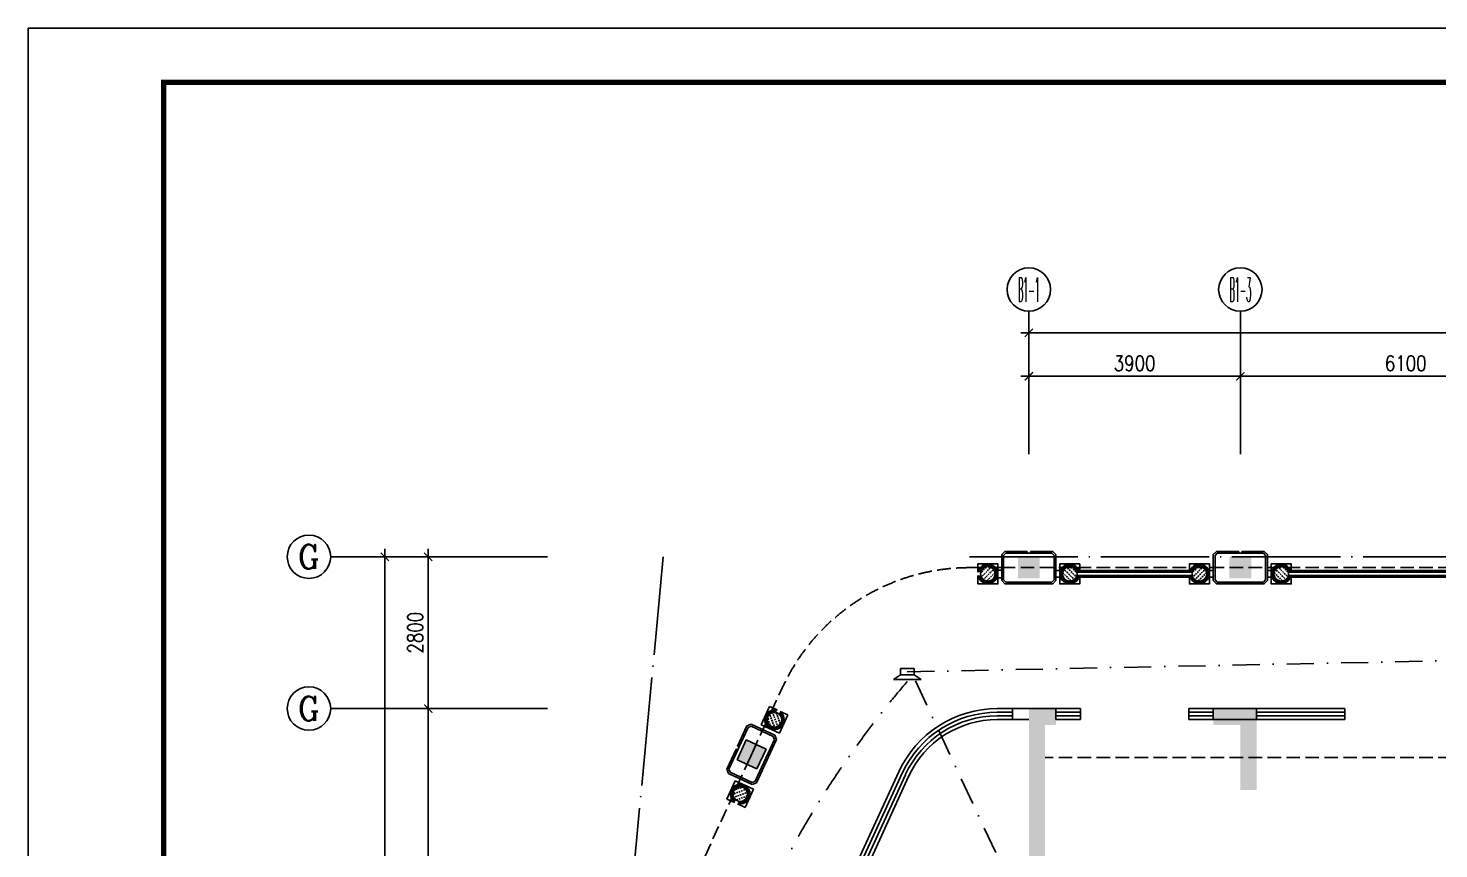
# Model space of a CAD drawing. Extents: x 0 to 121123, y -139549 to 0.
# Drawn here: x 16023 to 42035, y -95285 to -80149 of the extents above; entities that cross this region are included whole.
import ezdxf
from ezdxf.enums import TextEntityAlignment as Align

# ---------------------------------------------------------------- set-up
doc = ezdxf.new("R2010")
doc.units = 0
doc.header["$LTSCALE"] = 1000
doc.header["$MEASUREMENT"] = 0
for name, pattern in [('DASH', [0.35, 0.25, -0.1]), ('DASHDOT', [1, 0.5, -0.25, 0, -0.25]), ('DOTE', [2.42, 2, -0.2, 0.02, -0.2])]:
    doc.linetypes.add(name, pattern=pattern)
doc.layers.get('0').update_dxf_attribs({"linetype": 'CONTINUOUS'})
doc.layers.get('DEFPOINTS').update_dxf_attribs({"linetype": 'CONTINUOUS'})
for name, color, linetype in [('AXIS', 7, 'CONTINUOUS'), ('AXIS_TEXT', 7, 'CONTINUOUS'), ('COLUMN', 7, 'CONTINUOUS'), ('DJ', 4, 'CONTINUOUS'), ('DOTE', 252, 'DOTE'), ('KT', 7, 'CONTINUOUS'), ('PUB_TITLE', 7, 'CONTINUOUS'), ('WALL', 7, 'CONTINUOUS'), ('WINDOW', 7, 'CONTINUOUS'), ('XL2', 1, 'DASHDOT'), ('柱', 7, 'CONTINUOUS')]:
    doc.layers.add(name, color=color, linetype=linetype)
doc.styles.add('COMPLEX', font='COMPLEX.shx', dxfattribs={"width": 0.8})
doc.styles.add('DIM_FONT', font='romanc.shx', dxfattribs={"width": 0.8})
doc.dimstyles.new('S100', dxfattribs={"dimtxt": 280, "dimasz": 150, "dimexe": 150, "dimexo": 150, "dimgap": 100, "dimtad": 1, "dimdec": 0, "dimzin": 0, "dimdsep": 46, "dimtxsty": 'DIM_FONT', "dimblk": '_DIMX', "dimblk1": 'ARCHTICK', "dimblk2": 'ARCHTICK', "dimsah": 1, "dimcen": 0.09, "dimdle": 150, "dimclrt": 7, "dimadec": 0, "dimazin": 0, "dimtfac": 1, "dimtdec": 0, "dimtix": 1, "dimtmove": 2, "dimatfit": 3, "dimldrblk": 'ARCHTICK', "dimfxl": 0, "dimtolj": 1, "dimtzin": 0, "dimarcsym": 0})

# ---------------------------------------------------------------- blocks, each defined once
blk = doc.blocks.new('_FZH')
blk.add_solid([(-0.5, -0.5), (0.5, -0.5), (-0.5, 0.5), (0.5, 0.5)])
blk = doc.blocks.new('_ARCHTICK')
at = {"color": 0, "linetype": 'ByBlock', "const_width": 0.15}
blk.add_lwpolyline([(-0.5, -0.5), (0.5, 0.5)], dxfattribs=at)
blk = doc.blocks.new('*D90')
at = {"color": 0, "linetype": 'ByBlock'}
for p, q in [((21222, -30052), (21222, -52952)), ((24072, -30202), (21072, -30202)), ((24072, -52802), (21072, -52802))]:
    blk.add_line(p, q, dxfattribs=at)
at = {"layer": 'DEFPOINTS', "color": 0, "linetype": 'ByBlock'}
for p in [(24222, -30202), (21222, -52802), (24222, -52802)]:
    blk.add_point(p, dxfattribs=at)
at = {"color": 0, "linetype": 'ByBlock', "xscale": 150, "yscale": 150, "zscale": 150}
for p, rotation in [((21222, -30202), 90), ((21222, -52802), 270)]:
    blk.add_blockref('_ARCHTICK', p, dxfattribs=dict(at, rotation=rotation))
at = {"color": 7, "linetype": 'ByBlock', "insert": (20982, -41502), "char_height": 280, "attachment_point": 5, "rotation": 90, "style": 'DIM_FONT'}
blk.add_mtext('\\A1;22600', dxfattribs=at)
blk = doc.blocks.new('_DIMX')
blk.add_line((-150, 0), (150, 0))
at = {"const_width": 50}
blk.add_lwpolyline([(-70, -70), (70, 70)], dxfattribs=at)
blk = doc.blocks.new('_AXISO')
blk.add_circle((0, 0), 0.5)
at = {"layer": 'AXIS_TEXT', "style": 'COMPLEX', "width": 1.041667}
blk.add_attdef('A', text='', height=0.56, dxfattribs=at).set_placement((-0.25, -0.28), (0.25, -0.28), align=Align.FIT)
blk = doc.blocks.new('*D98')
at = {"color": 0, "linetype": 'ByBlock'}
for p, q in [((33097, -28161), (33097, -25923)), ((68197, -28161), (68197, -25923)), ((68347, -26073), (32947, -26073))]:
    blk.add_line(p, q, dxfattribs=at)
at = {"layer": 'DEFPOINTS', "color": 0, "linetype": 'ByBlock'}
for p in [(33097, -26073), (33097, -28311), (68197, -28311)]:
    blk.add_point(p, dxfattribs=at)
at = {"color": 0, "linetype": 'ByBlock', "xscale": 150, "yscale": 150, "zscale": 150, "rotation": 180}
blk.add_blockref('_ARCHTICK', (33097, -26073), dxfattribs=at)
at = {"color": 0, "linetype": 'ByBlock', "xscale": 150, "yscale": 150, "zscale": 150}
blk.add_blockref('_ARCHTICK', (68197, -26073), dxfattribs=at)
at = {"color": 7, "linetype": 'ByBlock', "insert": (50647, -25833), "char_height": 280, "attachment_point": 5, "style": 'DIM_FONT'}
blk.add_mtext('\\A1;35100', dxfattribs=at)
blk = doc.blocks.new('*D99')
at = {"color": 0, "linetype": 'ByBlock'}
for p, q in [((24072, -33002), (21872, -33002)), ((22022, -32852), (22022, -39752)), ((24072, -39602), (21872, -39602))]:
    blk.add_line(p, q, dxfattribs=at)
at = {"layer": 'DEFPOINTS', "color": 0, "linetype": 'ByBlock'}
for p in [(24222, -33002), (22022, -39602), (24222, -39602)]:
    blk.add_point(p, dxfattribs=at)
at = {"color": 0, "linetype": 'ByBlock', "xscale": 150, "yscale": 150, "zscale": 150}
for p, rotation in [((22022, -33002), 90), ((22022, -39602), 270)]:
    blk.add_blockref('_ARCHTICK', p, dxfattribs=dict(at, rotation=rotation))
at = {"color": 7, "linetype": 'ByBlock', "insert": (21782, -36302), "char_height": 280, "attachment_point": 5, "rotation": 90, "style": 'DIM_FONT'}
blk.add_mtext('\\A1;6600', dxfattribs=at)
blk = doc.blocks.new('*D103')
at = {"color": 0, "linetype": 'ByBlock'}
for p, q in [((36997, -28161), (36997, -26723)), ((43097, -28161), (43097, -26723)), ((43247, -26873), (36847, -26873))]:
    blk.add_line(p, q, dxfattribs=at)
at = {"layer": 'DEFPOINTS', "color": 0, "linetype": 'ByBlock'}
for p in [(36997, -26873), (36997, -28311), (43097, -28311)]:
    blk.add_point(p, dxfattribs=at)
at = {"color": 0, "linetype": 'ByBlock', "xscale": 150, "yscale": 150, "zscale": 150, "rotation": 180}
blk.add_blockref('_ARCHTICK', (36997, -26873), dxfattribs=at)
at = {"color": 0, "linetype": 'ByBlock', "xscale": 150, "yscale": 150, "zscale": 150}
blk.add_blockref('_ARCHTICK', (43097, -26873), dxfattribs=at)
at = {"color": 7, "linetype": 'ByBlock', "insert": (40047, -26633), "char_height": 280, "attachment_point": 5, "style": 'DIM_FONT'}
blk.add_mtext('\\A1;6100', dxfattribs=at)
blk = doc.blocks.new('*D104')
at = {"color": 0, "linetype": 'ByBlock'}
for p, q in [((33097, -28161), (33097, -26723)), ((36997, -28161), (36997, -26723)), ((37147, -26873), (32947, -26873))]:
    blk.add_line(p, q, dxfattribs=at)
at = {"layer": 'DEFPOINTS', "color": 0, "linetype": 'ByBlock'}
for p in [(33097, -26873), (33097, -28311), (36997, -28311)]:
    blk.add_point(p, dxfattribs=at)
at = {"color": 0, "linetype": 'ByBlock', "xscale": 150, "yscale": 150, "zscale": 150, "rotation": 180}
blk.add_blockref('_ARCHTICK', (33097, -26873), dxfattribs=at)
at = {"color": 0, "linetype": 'ByBlock', "xscale": 150, "yscale": 150, "zscale": 150}
blk.add_blockref('_ARCHTICK', (36997, -26873), dxfattribs=at)
at = {"color": 7, "linetype": 'ByBlock', "insert": (35047, -26633), "char_height": 280, "attachment_point": 5, "style": 'DIM_FONT'}
blk.add_mtext('\\A1;3900', dxfattribs=at)
blk = doc.blocks.new('*D115')
at = {"color": 0, "linetype": 'ByBlock'}
for p, q in [((22022, -30052), (22022, -33152)), ((22522, -30202), (21872, -30202)), ((22522, -33002), (21872, -33002))]:
    blk.add_line(p, q, dxfattribs=at)
at = {"layer": 'DEFPOINTS', "color": 0, "linetype": 'ByBlock'}
for p in [(22672, -30202), (22022, -33002), (22672, -33002)]:
    blk.add_point(p, dxfattribs=at)
at = {"color": 0, "linetype": 'ByBlock', "xscale": 150, "yscale": 150, "zscale": 150}
for p, rotation in [((22022, -30202), 90), ((22022, -33002), 270)]:
    blk.add_blockref('_ARCHTICK', p, dxfattribs=dict(at, rotation=rotation))
at = {"color": 7, "linetype": 'ByBlock', "insert": (21782, -31602), "char_height": 280, "attachment_point": 5, "rotation": 90, "style": 'DIM_FONT'}
blk.add_mtext('\\A1;2800', dxfattribs=at)
blk = doc.blocks.new('M_B0OPK')
for p, q in [((-0.5, 0.5), (0.5, 0.5)), ((0.5, 0.167), (-0.5, 0.167)), ((0.5, -0.167), (-0.5, -0.167)), ((-0.5, -0.5), (0.5, -0.5))]:
    blk.add_line(p, q)
blk = doc.blocks.new('C1008')
at = {"layer": 'DJ', "color": 4}
for p, q in [((581, -348), (374, -485)), ((581, -168), (985, -168)), ((581, -168), (581, -348)), ((985, -348), (581, -348)), ((985, -168), (985, -348)), ((1186, -485), (985, -348)), ((374, -485), (1186, -485))]:
    blk.add_line(p, q, dxfattribs=at)

msp = doc.modelspace()

# ---------------------------------------------------------------- hatches: boundary and pattern name
h = msp.add_hatch()
h.set_pattern_fill('天然石材', color=256, scale=244.712991, angle=180, style=0)
h.set_pattern_definition([(225, (-29652.7, -91531.17), (432.5955, -432.5955), []), (225, (-29695.965, -91531.17), (43.259554, -43.259554), [30.589124, -15.29456])])
h.paths.add_polyline_path([(33855.3, -90214.1, 1), (33585.3, -90214.1, 1)])
h = msp.add_hatch()
h.set_pattern_fill('天然石材', color=256, scale=244.712991, angle=180, style=0)
h.set_pattern_definition([(315, (98603.2, -91531.17), (-432.5955, -432.5955), []), (315, (98646.44, -91531.17), (-43.259554, -43.259554), [30.589124, -15.29456])])
h.paths.add_polyline_path([(35365.1, -90214.1, 1), (35095.1, -90214.1, 1)])
h = msp.add_hatch()
h.set_pattern_fill('天然石材', color=256, scale=244.712991, angle=180, style=0)
h.set_pattern_definition([(225, (-25752.85, -91531.17), (432.5955, -432.5955), []), (225, (-25796.11, -91531.17), (43.259554, -43.259554), [30.589124, -15.29456])])
h.paths.add_polyline_path([(37755.2, -90214.1, 1), (37485.2, -90214.1, 1)])
h = msp.add_hatch()
h.set_pattern_fill('天然石材', color=256, scale=244.712991, angle=180, style=0)
h.set_pattern_definition([(315, (102503.2, -91531.17), (-432.5955, -432.5955), []), (315, (102546.44, -91531.17), (-43.259554, -43.259554), [30.589124, -15.29456])])
h.paths.add_polyline_path([(39265.1, -90214.1, 1), (38995.1, -90214.1, 1)])
h = msp.add_hatch()
h.set_pattern_fill('天然石材', color=256, scale=244.712991, angle=425.35, style=0)
h.set_pattern_definition([(110.35, (54898, -34701.95), (-573.5986, -212.75), []), (110.35, (54916.06, -34662.633), (-57.35986, -21.27498), [30.589124, -15.29456])])
h.paths.add_polyline_path([(29917.9, -92904.3, 1), (29647.9, -92904.3, 1)])
h = msp.add_hatch()
h.set_pattern_fill('天然石材', color=256, scale=244.712991, angle=425.35, style=0)
h.set_pattern_definition([(200.35, (1405.54, -151270.8), (-212.75, 573.5986), []), (200.35, (1387.495, -151310.11), (-21.27498, 57.35986), [30.589124, -15.29456])])
h.paths.add_polyline_path([(29288.2, -94276.5, 1), (29018.2, -94276.5, 1)])
at = {"layer": 'COLUMN'}
h = msp.add_hatch(color=256, dxfattribs=at)
h.paths.add_polyline_path([(29461.8, -93807.6), (29545.2, -93625.8), (29181.7, -93459), (29098.3, -93640.8)])
h.paths.add_polyline_path([(29545.2, -93625.8), (29628.7, -93444.1), (29265.1, -93277.2), (29181.7, -93459)])
at = {"layer": '柱'}
h = msp.add_hatch(color=256, dxfattribs=at)
h.paths.add_polyline_path([(50475.2, -98299.1), (50775.2, -98299.1), (50775.2, -99299.1), (49475.2, -99299.1), (49475.2, -98999.1), (50475.2, -98999.1)])
h.paths.add_polyline_path([(34975.2, -92699.1), (34475.2, -92699.1), (34475.2, -95699.1), (34775.2, -95699.1), (34775.2, -92999.1), (34975.2, -92999.1)])
h.paths.add_polyline_path([(34475.2, -100299.1), (34775.2, -100299.1), (34775.2, -101799.1), (34975.2, -101799.1), (34975.2, -102099.1), (34475.2, -102099.1)])
h.paths.add_polyline_path([(41075.2, -105299.1), (41575.2, -105299.1), (41575.2, -107289.1), (41275.2, -107289.1), (41275.2, -105599.1), (41075.2, -105599.1)])
h.paths.add_polyline_path([(37075.2, -109999.1), (37375.2, -109999.1), (37375.2, -111699.1), (37725.2, -111699.1), (37725.2, -111999.1), (37075.2, -111999.1)])
h.paths.add_polyline_path([(37575.2, -106499.1), (37075.2, -106499.1), (37075.2, -108099.1), (37375.2, -108099.1), (37375.2, -106799.1), (37575.2, -106799.1)])
h.paths.add_polyline_path([(40275.2, -111699.1), (40275.2, -111999.1), (41675.2, -111999.1), (41675.2, -111699.1), (41075.2, -111699.1), (41075.2, -110999.1), (40775.2, -110999.1), (40775.2, -111699.1)])
h.paths.add_polyline_path([(46175.2, -110899.1), (46475.2, -110899.1), (46475.2, -112499.1), (46175.2, -112499.1)])
h.paths.add_polyline_path([(38175.2, -99549.1), (38875.2, -99549.1), (38875.2, -98849.1), (38175.2, -98849.1)])
h.paths.add_polyline_path([(38175.2, -102349.1), (38875.2, -102349.1), (38875.2, -101649.1), (38175.2, -101649.1)])
h.paths.add_polyline_path([(37875.2, -92699.1), (38675.2, -92699.1), (38675.2, -93999.1), (38675.2, -94199.1), (38375.2, -94199.1), (38375.2, -92999.1), (37875.2, -92999.1)])
h.paths.add_polyline_path([(46475.2, -105299.1), (46475.2, -105599.1), (44475.2, -105599.1), (44475.2, -105299.1)])
h.paths.add_polyline_path([(43975.2, -102349.1), (44675.2, -102349.1), (44675.2, -101649.1), (43975.2, -101649.1)])
h.paths.add_polyline_path([(43975.2, -99549.1), (44675.2, -99549.1), (44675.2, -98849.1), (43975.2, -98849.1)])
h.paths.add_polyline_path([(49575.2, -103699.1), (49575.2, -103399.1), (48775.2, -103399.1), (48775.2, -105999.1), (49675.2, -105999.1), (49675.2, -105699.1), (49075.2, -105699.1), (49075.2, -103699.1)])
h.paths.add_polyline_path([(49075.2, -103699.1), (49075.2, -105699.1)], flags=16)
h.paths.add_polyline_path([(44275.2, -95299.1), (44575.2, -95299.1), (44575.2, -92699.1), (44275.2, -92699.1)])
h.paths.add_polyline_path([(66175.2, -92699.1), (65375.2, -92699.1), (65375.2, -93999.1), (65375.2, -94199.1), (65675.2, -94199.1), (65675.2, -92999.1), (66175.2, -92999.1)])
h.paths.add_polyline_path([(65875.2, -99549.1), (65175.2, -99549.1), (65175.2, -98849.1), (65875.2, -98849.1)])
h.paths.add_polyline_path([(65875.2, -102349.1), (65175.2, -102349.1), (65175.2, -101649.1), (65875.2, -101649.1)])
h.paths.add_polyline_path([(62975.2, -105299.1), (62475.2, -105299.1), (62475.2, -107289.1), (62775.2, -107289.1), (62775.2, -105599.1), (62975.2, -105599.1)])
h.paths.add_polyline_path([(57875.2, -110899.1), (57575.2, -110899.1), (57575.2, -112499.1), (57875.2, -112499.1)])
h.paths.add_polyline_path([(53575.2, -110499.1), (53275.2, -110499.1), (53275.2, -112499.1), (53575.2, -112499.1)])
h.paths.add_polyline_path([(50475.2, -110499.1), (50775.2, -110499.1), (50775.2, -112499.1), (50475.2, -112499.1)])
h.paths.add_polyline_path([(63775.2, -111699.1), (63775.2, -111999.1), (62375.2, -111999.1), (62375.2, -111699.1), (62975.2, -111699.1), (62975.2, -110999.1), (63275.2, -110999.1), (63275.2, -111699.1)])
h.paths.add_polyline_path([(57575.2, -105299.1), (57575.2, -105599.1), (59575.2, -105599.1), (59575.2, -105299.1)])
h.paths.add_polyline_path([(53575.2, -98299.1), (53275.2, -98299.1), (53275.2, -99299.1), (54575.2, -99299.1), (54575.2, -98999.1), (53575.2, -98999.1)])
h.paths.add_polyline_path([(50675.2, -103699.1), (50675.2, -103399.1), (51475.2, -103399.1), (51475.2, -105999.1), (50575.2, -105999.1), (50575.2, -105699.1), (51175.2, -105699.1), (51175.2, -103699.1)])
h.paths.add_polyline_path([(53375.2, -103699.1), (53375.2, -103399.1), (52575.2, -103399.1), (52575.2, -105999.1), (53475.2, -105999.1), (53475.2, -105699.1), (52875.2, -105699.1), (52875.2, -103699.1)])
h.paths.add_polyline_path([(54975.2, -103699.1), (54975.2, -105699.1)], flags=16)
h.paths.add_polyline_path([(54475.2, -103699.1), (54475.2, -103399.1), (55275.2, -103399.1), (55275.2, -105999.1), (54375.2, -105999.1), (54375.2, -105699.1), (54975.2, -105699.1), (54975.2, -103699.1)])
h.paths.add_polyline_path([(50475.2, -94699.1), (50775.2, -94699.1), (50775.2, -92699.1), (50475.2, -92699.1)])
h.paths.add_polyline_path([(53575.2, -94699.1), (53275.2, -94699.1), (53275.2, -92699.1), (53575.2, -92699.1)])
h.paths.add_polyline_path([(60075.2, -102349.1), (59375.2, -102349.1), (59375.2, -101649.1), (60075.2, -101649.1)])
h.paths.add_polyline_path([(60075.2, -99549.1), (59375.2, -99549.1), (59375.2, -98849.1), (60075.2, -98849.1)])
h.paths.add_polyline_path([(59775.2, -95299.1), (59475.2, -95299.1), (59475.2, -92699.1), (59775.2, -92699.1)])
h.paths.add_polyline_path([(66975.2, -109999.1), (66675.2, -109999.1), (66675.2, -111699.1), (66325.2, -111699.1), (66325.2, -111999.1), (66975.2, -111999.1)])
h.paths.add_polyline_path([(66475.2, -106499.1), (66975.2, -106499.1), (66975.2, -108099.1), (66675.2, -108099.1), (66675.2, -106799.1), (66475.2, -106799.1)])
h.paths.add_polyline_path([(69075.2, -92699.1), (69575.2, -92699.1), (69575.2, -95699.1), (69275.2, -95699.1), (69275.2, -92999.1), (69075.2, -92999.1)])
h.paths.add_polyline_path([(69575.2, -100299.1), (69275.2, -100299.1), (69275.2, -101799.1), (69075.2, -101799.1), (69075.2, -102099.1), (69575.2, -102099.1)])
edge = h.paths.add_edge_path()
edge.add_line((32009.4, -92699.1), (70606, -92699.1))
edge = h.paths.add_edge_path()
edge.add_line((69575.2, -114804), (69575.2, -88508.1))

# ---------------------------------------------------------------- linework, layer by layer
for p, q in [((33481, -89899.1), (33918.2, -89899.1)), ((33918.2, -89899.1), (33975.2, -89899.1)), ((33535.4, -90029.1), (33905.2, -90029.1)), ((35415, -90029.1), (35045.2, -90029.1)), ((37805.1, -90029.1), (37435.3, -90029.1)), ((39315, -90029.1), (38945.2, -90029.1)), ((33535.4, -90399), (33905.2, -90399)), ((35415, -90399), (35045.2, -90399)), ((37805.1, -90399), (37435.3, -90399)), ((39315, -90399), (38945.2, -90399)), ((29537.8, -92995.2), (29692, -92659.1)), ((29692, -92659.1), (29833.9, -92724.2)), ((30028.1, -92813.4), (29873.9, -93149.5)), ((29888.4, -92749.3), (30028.1, -92813.4)), ((29873.9, -93149.5), (29537.8, -92995.2)), ((29062.3, -94031.4), (28908.1, -94367.4)), ((29398.4, -94185.6), (29062.3, -94031.4)), ((28908.1, -94367.4), (29049.9, -94432.6)), ((29244.2, -94521.7), (29398.4, -94185.6)), ((29104.5, -94457.6), (29244.2, -94521.7))]:
    msp.add_line(p, q)
for points in [[(33535.4, -90184.1), (33535.4, -90029.1), (33905.2, -90029.1), (33905.2, -90399), (33535.4, -90399), (33535.4, -90244.1)], [(35415, -90184.1), (35415, -90029.1), (35045.2, -90029.1), (35045.2, -90399), (35415, -90399), (35415, -90244.1)], [(37435.3, -90184.1), (37435.3, -90029.1), (37805.1, -90029.1), (37805.1, -90399), (37435.3, -90399), (37435.3, -90244.1)], [(39315, -90184.1), (39315, -90029.1), (38945.2, -90029.1), (38945.2, -90399), (39315, -90399), (39315, -90244.1)]]:
    msp.add_lwpolyline(points)
for centre in [(33720.3, -90214.1), (35230.1, -90214.1), (37620.2, -90214.1), (39130.1, -90214.1), (29782.9, -92904.3), (29153.2, -94276.5)]:
    msp.add_circle(centre, 135)
for centre, radius, start, end in [((33720.3, -90214.1), 180.2, 189.60722, 170.43857), ((33720.3, -90214.1), 165.2, 190.4891, 169.56099), ((33720.3, -90214.1), 160.2, 190.8204, 169.23131), ((33720.3, -90214.1), 144.8, 191.98696, 168.07047), ((35230.1, -90214.1), 180.2, 9.56143, 350.39278), ((35230.1, -90214.1), 165.2, 10.43901, 349.5109), ((35230.1, -90214.1), 160.2, 10.76869, 349.1796), ((35230.1, -90214.1), 144.8, 11.92953, 348.01304), ((37620.2, -90214.1), 180.2, 189.60722, 170.43857), ((37620.2, -90214.1), 165.2, 190.4891, 169.56099), ((37620.2, -90214.1), 160.2, 190.8204, 169.23131), ((37620.2, -90214.1), 144.8, 191.98696, 168.07047), ((39130.1, -90214.1), 180.2, 9.56143, 350.39278), ((39130.1, -90214.1), 165.2, 10.43901, 349.5109), ((39130.1, -90214.1), 160.2, 10.76869, 349.1796), ((39130.1, -90214.1), 144.8, 11.92953, 348.01304), ((29782.9, -92904.3), 180.2, 74.55437, 55.38529), ((29782.9, -92904.3), 165.2, 75.39852, 54.46985), ((29782.9, -92904.3), 160.2, 75.71559, 54.12588), ((29782.9, -92904.3), 144.8, 76.83182, 52.91449), ((29153.2, -94276.5), 180.2, 255.31471, 236.14563), ((29153.2, -94276.5), 165.2, 256.23015, 235.30148), ((29153.2, -94276.5), 160.2, 256.57412, 234.98441), ((29153.2, -94276.5), 144.8, 257.78551, 233.86818)]:
    msp.add_arc(centre, radius, start, end)
at = {"layer": 'AXIS'}
for p, q in [((34475.2, -85370.2), (34475.2, -88008.1)), ((38375.2, -85370.2), (38375.2, -88008.1)), ((21600.2, -89899.1), (25600.2, -89899.1)), ((21600.2, -92699.1), (25600.2, -92699.1))]:
    msp.add_line(p, q, dxfattribs=at)
at = {"layer": 'COLUMN'}
for p, q in [((29265.1, -93277.2), (29098.3, -93640.8)), ((29265.1, -93277.2), (29628.7, -93444.1)), ((29280.1, -93724.2), (29446.9, -93360.7)), ((29461.8, -93807.6), (29098.3, -93640.8)), ((29628.7, -93444.1), (29461.8, -93807.6))]:
    msp.add_line(p, q, dxfattribs=at)
at = {"layer": 'DOTE'}
for p, q in [((25743.6, -110980.6), (27734.4, -89899.1)), ((33381, -89899.1), (109751, -89899.1))]:
    msp.add_line(p, q, dxfattribs=at)
at = {"layer": 'KT', "linetype": 'DASH'}
msp.add_line((69575.2, -93599.1), (34775.2, -93599.1), dxfattribs=at)
at = {"layer": 'PUB_TITLE'}
msp.add_lwpolyline([(16022.7, -139549.4), (16022.7, -80149.4), (121122.7, -80149.4), (121122.7, -139549.4)], close=True, dxfattribs=at)
at = {"layer": 'PUB_TITLE', "const_width": 100}
msp.add_lwpolyline([(18522.7, -138549.4), (120122.7, -138549.4), (120122.7, -81149.4), (18522.7, -81149.4)], close=True, dxfattribs=at)
at = {"layer": 'WALL'}
for p, q in [((34035.2, -89799.1), (33975.2, -89859.1)), ((33975.2, -89859.1), (33975.2, -90339.1)), ((33975.2, -90269.1), (33975.2, -89889.1)), ((34049.7, -89834.1), (34010.2, -89873.6)), ((34010.2, -90324.6), (34010.2, -89873.6)), ((34445.2, -89799.1), (34035.2, -89799.1)), ((34445.2, -89834.1), (34049.7, -89834.1)), ((34445.2, -89834.1), (34445.2, -89799.1)), ((34900.7, -89834.1), (34445.2, -89834.1)), ((34505.2, -89834.1), (34505.2, -89799.1)), ((34915.2, -89799.1), (34505.2, -89799.1)), ((34900.7, -89834.1), (34940.2, -89873.6)), ((34915.2, -89799.1), (34975.2, -89859.1)), ((34940.2, -89873.6), (34940.2, -90324.6)), ((34975.2, -89859.1), (34975.2, -90339.1)), ((37935.2, -89799.1), (37875.2, -89859.1)), ((37875.2, -89859.1), (37875.2, -90339.1)), ((37875.2, -90309.1), (37875.2, -89889.1)), ((37949.7, -89834.1), (37910.2, -89873.6)), ((37910.2, -90324.6), (37910.2, -89873.6)), ((38345.2, -89799.1), (37935.2, -89799.1)), ((38345.2, -89834.1), (37949.7, -89834.1)), ((38345.2, -89834.1), (38345.2, -89799.1)), ((38800.7, -89834.1), (38345.2, -89834.1)), ((38405.2, -89834.1), (38405.2, -89799.1)), ((38815.2, -89799.1), (38405.2, -89799.1)), ((38800.7, -89834.1), (38840.2, -89873.6)), ((38815.2, -89799.1), (38875.2, -89859.1)), ((38840.2, -89873.6), (38840.2, -90324.6)), ((38875.2, -89859.1), (38875.2, -90339.1)), ((34035.2, -90399.1), (33975.2, -90339.1)), ((34049.7, -90364.1), (34010.2, -90324.6)), ((34915.2, -90399.1), (34035.2, -90399.1)), ((34900.7, -90364.1), (34049.7, -90364.1)), ((34900.7, -90364.1), (34940.2, -90324.6)), ((34915.2, -90399.1), (34975.2, -90339.1)), ((37935.2, -90399.1), (37875.2, -90339.1)), ((37949.7, -90364.1), (37910.2, -90324.6)), ((38815.2, -90399.1), (37935.2, -90399.1)), ((38800.7, -90364.1), (37949.7, -90364.1)), ((38800.7, -90364.1), (38840.2, -90324.6)), ((38815.2, -90399.1), (38875.2, -90339.1)), ((34175.2, -92899.5), (34175.2, -92699.1)), ((34175.2, -92699.1), (34471.2, -92699.1)), ((34471.2, -92699.1), (34975.2, -92699.1)), ((34975.2, -92899.5), (34975.2, -92699.1)), ((35425.2, -92899.5), (35425.2, -92699.1)), ((35425.2, -92899.5), (35425.2, -92699.1)), ((37425.2, -92899.5), (37425.2, -92699.1)), ((37425.2, -92899.5), (37425.2, -92699.1)), ((37875.2, -92899.5), (37875.2, -92699.1)), ((38675.2, -92699.1), (37875.2, -92699.1)), ((38675.2, -92699.1), (38675.2, -92899.5)), ((40300.2, -92699.1), (40300.2, -92899.5)), ((40300.2, -92699.1), (40300.2, -92899.5)), ((29274.3, -93017.4), (29103.3, -93390)), ((29300.1, -93045.2), (29135.1, -93404.6)), ((29274.3, -93017.4), (29353.9, -92987.9)), ((29300.1, -93045.2), (29352.5, -93025.7)), ((29352.5, -93025.7), (29762.4, -93213.8)), ((29353.9, -92987.9), (29790.2, -93188.1)), ((34175.2, -92899.5), (34475.2, -92899.5)), ((38675.2, -92899.5), (37875.2, -92899.5)), ((29781.8, -93266.2), (29426.9, -94039.7)), ((29819.7, -93267.6), (29452.6, -94067.4)), ((29781.8, -93266.2), (29762.4, -93213.8)), ((29819.7, -93267.6), (29790.2, -93188.1)), ((29078.3, -93444.6), (28907.3, -93817.2)), ((29110.1, -93459.2), (28945.2, -93818.6)), ((29110.1, -93459.2), (29078.3, -93444.6)), ((29135.1, -93404.6), (29103.3, -93390)), ((29135.1, -93404.6), (29110.1, -93459.2)), ((28907.3, -93817.2), (28936.8, -93896.8)), ((28936.8, -93896.8), (29373.1, -94096.9)), ((28945.2, -93818.6), (28964.6, -93871)), ((29374.5, -94059.1), (28964.6, -93871)), ((29345.8, -94084.4), (28964.1, -93909.3)), ((29452.6, -94067.4), (29373.1, -94096.9)), ((29426.9, -94039.7), (29374.5, -94059.1))]:
    msp.add_line(p, q, dxfattribs=at)
at = {"layer": 'WALL', "color": 3, "linetype": 'DASH'}
for points in [[(29571.8, -93088.5), (29933.5, -92305.3, -0.2924549), (33383.3, -90098.8), (33975.5, -90098.8), (109751, -90099.1)], [(27044.7, -99330.3), (27046.9, -99306.6, -0.0835888), (27488.9, -97651.3), (29569.8, -93086.9)]]:
    msp.add_lwpolyline(points, format="xyb", dxfattribs=at)
at = {"layer": 'WINDOW'}
for p, q in [((33905.2, -90144.1), (33975.2, -90144.1)), ((35045.2, -90154.1), (34975.2, -90154.1)), ((37488.6, -90244.1), (35361.7, -90244.1)), ((37488.6, -90184.1), (35361.8, -90184.1)), ((37435.3, -90154.1), (35415, -90154.1)), ((37875.2, -90154.1), (37805.1, -90154.1)), ((38945.2, -90154.1), (38875.2, -90154.1)), ((43588.7, -90244.1), (39261.7, -90244.1)), ((43588.7, -90184.1), (39261.8, -90184.1)), ((43535.4, -90154.1), (39315, -90154.1)), ((33905.2, -90284.1), (33975.2, -90284.1)), ((35045.2, -90274.1), (34975.2, -90274.1)), ((37435.3, -90274.1), (35415, -90274.1)), ((37875.2, -90274.1), (37805.1, -90274.1)), ((38945.2, -90274.1), (38875.2, -90274.1)), ((43535.4, -90274.1), (39315, -90274.1)), ((34175.2, -92766.1), (33894.8, -92766.1)), ((34175.2, -92832.8), (33894.8, -92832.8)), ((34175.2, -92699.1), (33895, -92699.1)), ((34175.2, -92899.5), (33894.8, -92899.5)), ((34475.2, -92899.5), (34423.6, -92899.5)), ((32076.3, -93864.8), (29917.7, -98568.1)), ((32136.9, -93892.6), (29978.3, -98595.9)), ((32197.4, -93920.4), (30026.8, -98649.9)), ((32257.8, -93948.7), (30087.2, -98706.4))]:
    msp.add_line(p, q, dxfattribs=at)
for centre, radius in [((33894, -94699.1), 2000), ((33893.8, -94699.5), 1933.3), ((33893.8, -94699.5), 1866.7), ((33893.8, -94699.5), 1800)]:
    msp.add_arc(centre, radius, 90, 155.34713, dxfattribs=at)
at = {"layer": 'XL2'}
for p, q in [((32232.6, -92020.8), (49514.4, -91664.7)), ((32382.3, -92184.2), (35279.6, -98377.8))]:
    msp.add_line(p, q, dxfattribs=at)
msp.add_arc((46087.4, -104066.4), 18242.7, 139.41778, 187.85866, dxfattribs=at)

# ---------------------------------------------------------------- block references
at = {"xscale": 0.63236187, "yscale": 0.63236187, "zscale": 0.63236187}
msp.add_blockref('C1008', (31740, -91855.8), dxfattribs=at)
at = {"layer": 'AXIS'}
ref = msp.add_blockref('_AXISO', (34475.2, -84970.2), dxfattribs=dict(at, xscale=-800, yscale=800, zscale=800, rotation=180))
ref.add_attrib('A', 'B1-1', dxfattribs={"layer": 'AXIS_TEXT', "height": 448, "style": 'COMPLEX', "width": 0.260417}).set_placement((34275.2, -85194.2), (34675.2, -85194.2), align=Align.FIT)
ref = msp.add_blockref('_AXISO', (38375.2, -84970.2), dxfattribs=dict(at, xscale=-800, yscale=800, zscale=800, rotation=180))
ref.add_attrib('A', 'B1-3', dxfattribs={"layer": 'AXIS_TEXT', "height": 448, "style": 'COMPLEX', "width": 0.243506}).set_placement((38175.2, -85194.2), (38575.2, -85194.2), align=Align.FIT)
at = {"layer": 'AXIS', "xscale": 800, "yscale": 800, "zscale": 800}
for p in [(21200.2, -89898.1), (21200.2, -92698.1)]:
    msp.add_blockref('_AXISO', p, dxfattribs=at).add_auto_attribs({'A': 'G'})
at = {"layer": 'COLUMN', "xscale": 400, "yscale": 400, "zscale": 400}
for p in [(34475.2, -90099.1), (38375.2, -90099.1)]:
    msp.add_blockref('_FZH', p, dxfattribs=at)
at = {"layer": 'WINDOW', "rotation": 180}
for p, xscale, yscale, zscale in [((35200.2, -92799.3), 450, 200.4193179847498, 450), ((39487.7, -92799.3), -1625, 200.4193179844005, 1625)]:
    msp.add_blockref('M_B0OPK', p, dxfattribs=dict(at, xscale=xscale, yscale=yscale, zscale=zscale))
at = {"layer": 'WINDOW', "xscale": 450, "yscale": 200.419317985019, "zscale": 450}
msp.add_blockref('M_B0OPK', (37650.2, -92799.3), dxfattribs=at)

# ---------------------------------------------------------------- dimensions: what is measured, and where the dimension line sits
at = {"layer": 'AXIS'}
for p1, p2, distance, picture, middle in [((69575.2, -88008.1), (34475.2, -88008.1), -2237.9, '*D98', (52025.2, -85530.2)), ((25600.2, -89899.1), (25600.2, -112499.1), -3000, '*D90', (22360.2, -101199.1))]:
    dim = msp.add_aligned_dim(p1=p1, p2=p2, distance=distance, dimstyle='S100', dxfattribs=at)
    dim.commit()
    dim.dimension.update_dxf_attribs({"geometry": picture, "text_midpoint": middle, "insert": (1378.1, -59697)})
for base, p1, p2, angle, picture, middle in [((34475.2, -86570.2), (38375.2, -88008.1), (34475.2, -88008.1), 180, '*D104', (36425.2, -86330.2)), ((38375.2, -86570.2), (44475.2, -88008.1), (38375.2, -88008.1), 180, '*D103', (41425.2, -86330.2)), ((23400.2, -92699.1), (24050.2, -89899.1), (24050.2, -92699.1), 90, '*D115', (23160.2, -91299.1)), ((23400.2, -99299.1), (25600.2, -92699.1), (25600.2, -99299.1), 90, '*D99', (23160.2, -95999.1))]:
    dim = msp.add_linear_dim(base=base, p1=p1, p2=p2, angle=angle, dimstyle='S100', dxfattribs=at)
    dim.commit()
    dim.dimension.update_dxf_attribs({"geometry": picture, "text_midpoint": middle, "insert": (1378.1, -59697)})

doc.saveas('drawing.dxf')
